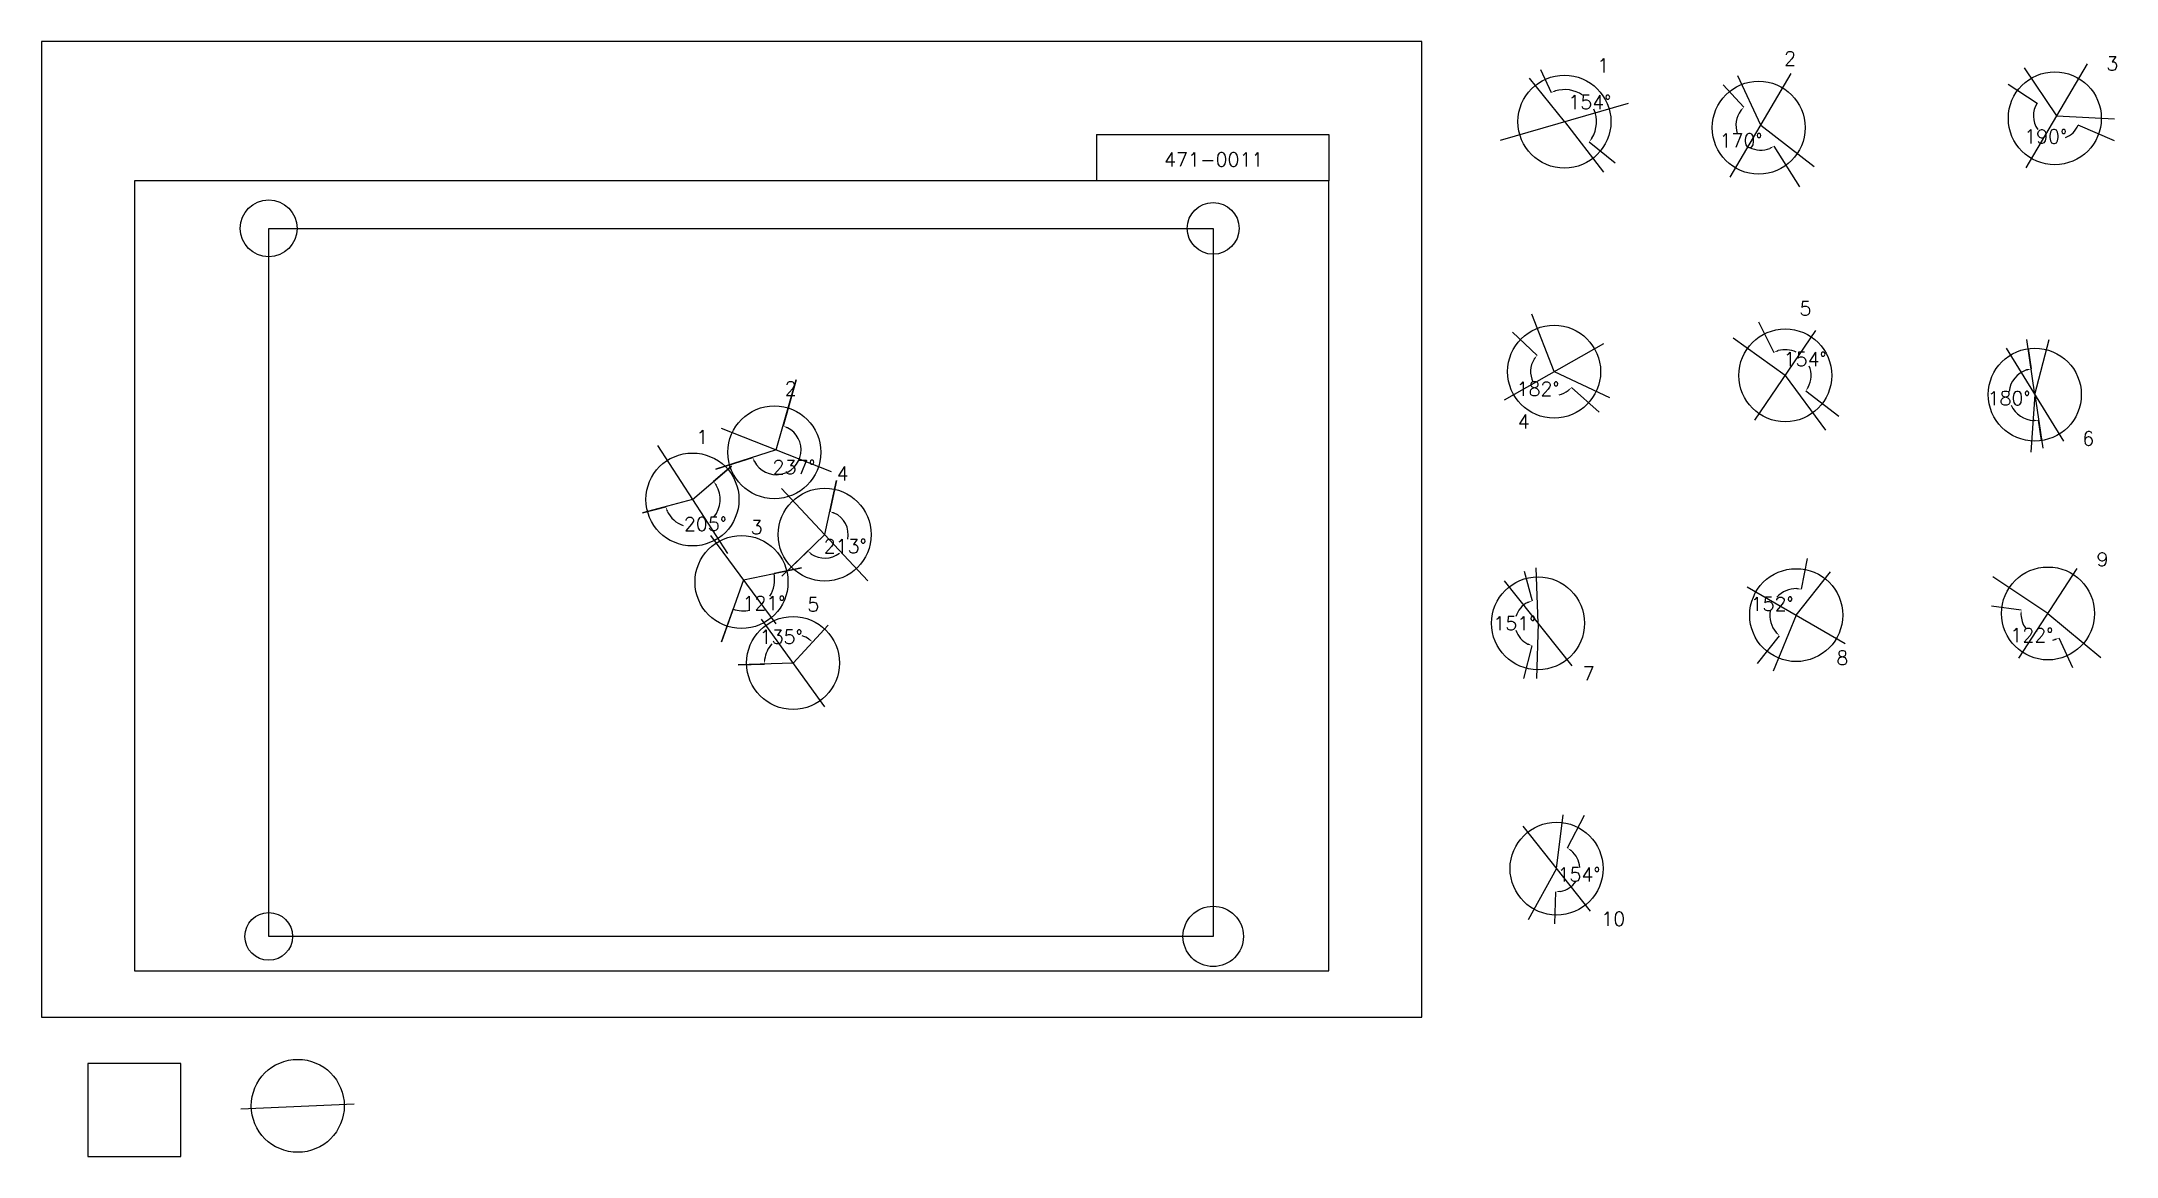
# Model space of a CAD drawing. Extents: x 0 to 2232157, y -150000 to 1050000.
import ezdxf

# ---------------------------------------------------------------- set-up
doc = ezdxf.new("R2010")
doc.units = 0
doc.header["$MEASUREMENT"] = 0
doc.layers.get('0').update_dxf_attribs({"linetype": 'CONTINUOUS'})
doc.layers.get('Defpoints').update_dxf_attribs({"linetype": 'CONTINUOUS'})
for name, color, linetype in [('_0-0_', 7, 'CONTINUOUS'), ('_0-1_V-nasSTD', 7, 'CONTINUOUS'), ('_0-2_番号', 7, 'CONTINUOUS'), ('ADD_LINE', 7, 'CONTINUOUS'), ('文字', 7, 'CONTINUOUS')]:
    doc.layers.add(name, color=color, linetype=linetype)
doc.layers.add('位置合わせ用', color=7, linetype='CONTINUOUS', plot=False)
doc.styles.get("Standard").update_dxf_attribs({"font": 'txt', "height": 15000, "bigfont": 'bigfont.shx'})
doc.dimstyles.get("Standard").update_dxf_attribs({"dimtxt": 0.18, "dimasz": 0.18, "dimexe": 0.18, "dimexo": 0.0625, "dimgap": 0.09, "dimtad": 0, "dimtih": 1, "dimtoh": 1, "dimdec": 4, "dimzin": 0, "dimdsep": 46, "dimtxsty": 'Standard', "dimcen": 0.09, "dimadec": 0, "dimazin": 0, "dimtfac": 1, "dimtdec": 4, "dimtofl": 0, "dimtmove": 0, "dimatfit": 3, "dimfxl": 1, "dimtolj": 1, "dimtzin": 0, "dimarcsym": 0})
picture_1 = doc.add_image_def('image1.jpg', size_in_pixel=(800, 600))

# ---------------------------------------------------------------- blocks, each defined once
blk = doc.blocks.new('-000-CCURVE_ORG002')
at = {"layer": '_0-0_', "color": 5, "linetype": 'Continuous'}
for p, q in [((30, -10), (10, -10)), ((10, -10), (10, -30)), ((30, -30), (30, -10)), ((10, -30), (30, -30))]:
    blk.add_line(p, q, dxfattribs=at)
blk = doc.blocks.new('-008-$$ATRU$$11$$背景色$$色$$0_0_0')
at = {"layer": '_0-2_番号'}
blk.add_blockref('-000-CCURVE_ORG002', (0, 0), dxfattribs=at)
blk = doc.blocks.new('*D27')
at = {"layer": 'ADD_LINE', "color": 0, "linetype": 'Continuous', "lineweight": -2}
for p, q in [((1612482, 1019756), (1623866, 995044)), ((1692790, 918934), (1664951, 941812))]:
    blk.add_line(p, q, dxfattribs=at)
for start, end in [(55.935441, 106.423298), (328.898292, 23.176446)]:
    blk.add_arc((1638300, 963714), 34496, start, end, dxfattribs=at)
at = {"layer": 'ADD_LINE', "color": 0}
for points in [[(1628254, 997582), (1628840, 996022), (1623866, 995045)], [(1667157, 946376), (1668518, 945414), (1664951, 941812)]]:
    blk.add_solid(points, dxfattribs=at)
at = {"layer": 'Defpoints', "color": 0}
for p in [(1612482, 1019756), (1638300, 963714), (1672046, 970868), (1692790, 918934)]:
    blk.add_point(p, dxfattribs=at)
at = {"layer": 'ADD_LINE', "color": 0, "linetype": 'Continuous', "insert": (1665608, 984790), "char_height": 15000, "attachment_point": 5}
blk.add_mtext('\\A1;154%%d', dxfattribs=at)
blk = doc.blocks.new('*D28')
at = {"color": 0, "linetype": 'Continuous', "lineweight": -2}
for p, q in [((1809179, 1003391), (1831324, 979396)), ((1891517, 893504), (1863720, 937271))]:
    blk.add_line(p, q, dxfattribs=at)
for start, end in [(143.458517, 199.177328), (242.968088, 291.666013)]:
    blk.add_arc((1849418, 959791), 26678, start, end, dxfattribs=at)
at = {"color": 0}
for points in [[(1828604, 975119), (1827364, 976233), (1831324, 979396)], [(1859646, 934256), (1858888, 935740), (1863721, 937271)]]:
    blk.add_solid(points, dxfattribs=at)
at = {"layer": 'Defpoints', "color": 0}
for p in [(1809179, 1003391), (1823088, 955491), (1849418, 959791), (1891518, 893504)]:
    blk.add_point(p, dxfattribs=at)
at = {"color": 0, "linetype": 'Continuous', "insert": (1828270, 943528), "char_height": 15000, "attachment_point": 5}
blk.add_mtext('\\A1;170%%d', dxfattribs=at)
blk = doc.blocks.new('*D31')
at = {"layer": 'ADD_LINE', "color": 0, "linetype": 'Continuous', "lineweight": -2}
for p, q in [((2115662, 1004203), (2146913, 983688)), ((2230150, 942907), (2190978, 959896))]:
    blk.add_line(p, q, dxfattribs=at)
for start, end in [(146.716384, 215.556167), (291.744567, 336.55299)]:
    blk.add_arc((2167922, 969896), 25131, start, end, dxfattribs=at)
at = {"layer": 'ADD_LINE', "color": 0}
for points in [[(2146913, 983688), (2146913, 983688), (2146913, 983688)], [(2190978, 959896), (2190978, 959896), (2190978, 959896)]]:
    blk.add_solid(points, dxfattribs=at)
at = {"layer": 'Defpoints', "color": 0}
for p in [(2115662, 1004204), (2167922, 969896), (2146156, 957332), (2230150, 942907)]:
    blk.add_point(p, dxfattribs=at)
at = {"layer": 'ADD_LINE', "color": 0, "linetype": 'Continuous', "insert": (2155982, 947782), "char_height": 15000, "attachment_point": 5}
blk.add_mtext('\\A1;190%%d', dxfattribs=at)
blk = doc.blocks.new('*D492')
at = {"color": 0, "linetype": 'Continuous', "lineweight": -2}
for p, q in [((1582560, 737261), (1608834, 712185)), ((1675657, 651191), (1646046, 677753))]:
    blk.add_line(p, q, dxfattribs=at)
for start, end in [(147.654398, 205.986177), (282.024317, 306.788949)]:
    blk.add_arc((1627174, 694681), 25352, start, end, dxfattribs=at)
at = {"color": 0}
for points in [[(1606412, 707733), (1605099, 708759), (1608834, 712185)], [(1642919, 673763), (1641794, 674993), (1646046, 677753)]]:
    blk.add_solid(points, dxfattribs=at)
at = {"layer": 'Defpoints', "color": 0}
for p in [(1582560, 737262), (1627174, 694681), (1602920, 687300), (1675658, 651190)]:
    blk.add_point(p, dxfattribs=at)
at = {"color": 0, "linetype": 'Continuous', "insert": (1609955, 676073), "char_height": 15000, "attachment_point": 5}
blk.add_mtext('\\A1;182%%d', dxfattribs=at)
blk = doc.blocks.new('*D493')
at = {"color": 0, "linetype": 'Continuous', "lineweight": -2}
for p, q in [((1847215, 748386), (1863522, 715452)), ((1933285, 646506), (1897834, 673710))]:
    blk.add_line(p, q, dxfattribs=at)
for start, end in [(64.877904, 105.999917), (332.840982, 21.383423)]:
    blk.add_arc((1875830, 690596), 27737, start, end, dxfattribs=at)
at = {"color": 0}
for points in [[(1867883, 718035), (1868485, 716481), (1863522, 715453)], [(1899804, 678380), (1901213, 677489), (1897835, 673710)]]:
    blk.add_solid(points, dxfattribs=at)
at = {"layer": 'Defpoints', "color": 0}
for p in [(1847214, 748386), (1887525, 715747), (1875830, 690596), (1933286, 646506)]:
    blk.add_point(p, dxfattribs=at)
at = {"color": 0, "linetype": 'Continuous', "insert": (1897257, 708209), "char_height": 15000, "attachment_point": 5}
blk.add_mtext('\\A1;154%%d', dxfattribs=at)
blk = doc.blocks.new('*D494')
at = {"color": 0, "linetype": 'Continuous', "lineweight": -2}
for p, q in [((2097719, 442479), (2129651, 438247)), ((2185031, 375777), (2170441, 407971))]:
    blk.add_line(p, q, dxfattribs=at)
for start, end in [(182.32444, 213.011449), (280.28229, 284.506363)]:
    blk.add_arc((2158450, 434431), 29051, start, end, dxfattribs=at)
at = {"color": 0}
for points in [[(2130255, 433215), (2128590, 433290), (2129651, 438247)], [(2166004, 405520), (2165449, 407092), (2170441, 407970)]]:
    blk.add_solid(points, dxfattribs=at)
at = {"layer": 'Defpoints', "color": 0}
for p in [(2097719, 442479), (2158450, 434431), (2134111, 418569), (2185032, 375776)]:
    blk.add_point(p, dxfattribs=at)
at = {"color": 0, "linetype": 'Continuous', "insert": (2141135, 411104), "char_height": 15000, "attachment_point": 5}
blk.add_mtext('\\A1;122%%d', dxfattribs=at)
blk = doc.blocks.new('*D495')
at = {"color": 0, "linetype": 'Continuous', "lineweight": -2}
for p, q in [((1899485, 493442), (1893065, 460614)), ((1845899, 380648), (1869761, 410403))]:
    blk.add_line(p, q, dxfattribs=at)
for start, end in [(88.997379, 136.834749), (170.916699, 221.208715)]:
    blk.add_arc((1887594, 432640), 28505, start, end, dxfattribs=at)
at = {"color": 0}
for points in [[(1888005, 460311), (1888181, 461969), (1893065, 460615)], [(1865573, 413259), (1866726, 414463), (1869761, 410403)]]:
    blk.add_solid(points, dxfattribs=at)
at = {"layer": 'Defpoints', "color": 0}
for p in [(1899486, 493442), (1869381, 454567), (1887594, 432640), (1845899, 380648)]:
    blk.add_point(p, dxfattribs=at)
at = {"color": 0, "linetype": 'Continuous', "insert": (1861739, 444640), "char_height": 15000, "attachment_point": 5}
blk.add_mtext('\\A1;152%%d', dxfattribs=at)
blk = doc.blocks.new('*D496')
at = {"color": 0, "linetype": 'Continuous', "lineweight": -2}
for p, q in [((1594921, 479957), (1603443, 448007)), ((1594453, 364310), (1603625, 399771))]:
    blk.add_line(p, q, dxfattribs=at)
for start, end in [(116.442259, 162.722612), (197.730428, 243.989803)]:
    blk.add_arc((1609870, 423913), 24936, start, end, dxfattribs=at)
at = {"color": 0}
for points in [[(1599060, 445461), (1598471, 447020), (1603443, 448007)], [(1598646, 400720), (1599223, 402284), (1603625, 399771)]]:
    blk.add_solid(points, dxfattribs=at)
at = {"layer": 'Defpoints', "color": 0}
for p in [(1594921, 479958), (1587247, 434403), (1609870, 423913), (1594453, 364310)]:
    blk.add_point(p, dxfattribs=at)
at = {"color": 0, "linetype": 'Continuous', "insert": (1584933, 423819), "char_height": 15000, "attachment_point": 5}
blk.add_mtext('\\A1;151%%d', dxfattribs=at)
blk = doc.blocks.new('*D497')
at = {"color": 0, "linetype": 'Continuous', "lineweight": -2}
for p, q in [((2137280, 719501), (2140368, 697666)), ((2151611, 620534), (2148379, 642348))]:
    blk.add_line(p, q, dxfattribs=at)
for start, end in [(108.314688, 172.816777), (204.310121, 268.164898)]:
    blk.add_arc((2144282, 669994), 27948, start, end, dxfattribs=at)
at = {"color": 0}
for points in [[(2135690, 695715), (2135310, 697337), (2140368, 697666)], [(2143435, 641228), (2143339, 642892), (2148379, 642348)]]:
    blk.add_solid(points, dxfattribs=at)
at = {"layer": 'Defpoints', "color": 0}
for p in [(2137280, 719501), (2144282, 669994), (2122350, 652671), (2151611, 620534)]:
    blk.add_point(p, dxfattribs=at)
at = {"color": 0, "linetype": 'Continuous', "insert": (2116623, 665988), "char_height": 15000, "attachment_point": 5}
blk.add_mtext('\\A1;180%%d', dxfattribs=at)
blk = doc.blocks.new('*D662')
at = {"color": 0, "linetype": 'Continuous', "lineweight": -2}
for p, q in [((1659684, 217062), (1641346, 182000)), ((1628066, 100544), (1629066, 134978))]:
    blk.add_line(p, q, dxfattribs=at)
for start, end in [(2.755917, 50.881259), (279.845571, 326.395586)]:
    blk.add_arc((1629789, 159904), 24936, start, end, dxfattribs=at)
at = {"color": 0}
for points in [[(1645980, 179947), (1645064, 178555), (1641346, 182001)], [(1633993, 136166), (1634112, 134504), (1629066, 134978)]]:
    blk.add_solid(points, dxfattribs=at)
at = {"layer": 'Defpoints', "color": 0}
for p in [(1659684, 217062), (1629789, 159904), (1648804, 143771), (1628066, 100544)]:
    blk.add_point(p, dxfattribs=at)
at = {"color": 0, "linetype": 'Continuous', "insert": (1653916, 153603), "char_height": 15000, "attachment_point": 5}
blk.add_mtext('\\A1;154%%d', dxfattribs=at)
blk = doc.blocks.new('*D665')
at = {"layer": 'ADD_LINE', "color": 0, "linetype": 'Continuous', "lineweight": -2}
for p, q in [((742163, 592903), (722937, 576467)), ((646668, 542689), (671489, 549360))]:
    blk.add_line(p, q, dxfattribs=at)
for start, end in [(320.719682, 30.904847), (204.663836, 250.697171)]:
    blk.add_arc((700278, 557096), 29810, start, end, dxfattribs=at)
at = {"layer": 'ADD_LINE', "color": 0}
for points in [[(726532, 572894), (725179, 571921), (722937, 576467)], [(673971, 544940), (672403, 544374), (671489, 549360)]]:
    blk.add_solid(points, dxfattribs=at)
at = {"layer": 'Defpoints', "color": 0}
for p in [(742163, 592903), (646668, 542689), (700278, 557096), (726606, 543116)]:
    blk.add_point(p, dxfattribs=at)
at = {"layer": 'ADD_LINE', "color": 0, "linetype": 'Continuous', "insert": (714174, 530723), "char_height": 15000, "attachment_point": 5}
blk.add_mtext('\\A1;205%%d', dxfattribs=at)
blk = doc.blocks.new('*D668')
at = {"color": 0, "linetype": 'Continuous', "lineweight": -2}
for p, q in [((811944, 685884), (797776, 636111)), ((725287, 589860), (765034, 602416))]:
    blk.add_line(p, q, dxfattribs=at)
blk.add_arc((790473, 610452), 26678, 208.285522, 63.357476, dxfattribs=at)
at = {"color": 0}
for points in [[(802738, 635074), (802134, 633521), (797776, 636111)], [(767748, 598134), (766212, 597486), (765034, 602416)]]:
    blk.add_solid(points, dxfattribs=at)
at = {"layer": 'Defpoints', "color": 0}
for p in [(811944, 685884), (790473, 610452), (725287, 589860), (793443, 583939)]:
    blk.add_point(p, dxfattribs=at)
at = {"color": 0, "linetype": 'Continuous', "insert": (809606, 591860), "char_height": 15000, "attachment_point": 5}
blk.add_mtext('\\A1;237%%d', dxfattribs=at)
blk = doc.blocks.new('*D671')
at = {"layer": 'ADD_LINE', "color": 0, "linetype": 'Continuous', "lineweight": -2}
for p, q in [((817382, 483529), (788017, 477522)), ((731377, 403899), (743920, 439191))]:
    blk.add_line(p, q, dxfattribs=at)
for start, end in [(327.917308, 11.561801), (250.434679, 281.953282)]:
    blk.add_arc((755153, 470798), 33544, start, end, dxfattribs=at)
at = {"layer": 'ADD_LINE', "color": 0}
for points in [[(788017, 477521), (788017, 477521), (788017, 477522)], [(743920, 439191), (743920, 439191), (743919, 439191)]]:
    blk.add_solid(points, dxfattribs=at)
at = {"layer": 'Defpoints', "color": 0}
for p in [(755153, 470798), (817382, 483529), (767071, 439442), (731376, 403899)]:
    blk.add_point(p, dxfattribs=at)
at = {"layer": 'ADD_LINE', "color": 0, "linetype": 'Continuous', "insert": (777159, 445481), "char_height": 15000, "attachment_point": 5}
blk.add_mtext('\\A1;121%%d', dxfattribs=at)
blk = doc.blocks.new('*D674')
at = {"color": 0, "linetype": 'Continuous', "lineweight": -2}
for p, q in [((855283, 577475), (847940, 544079)), ((796487, 474630), (824310, 501654))]:
    blk.add_line(p, q, dxfattribs=at)
for start, end in [(349.002352, 66.281643), (235.48349, 308.516048)]:
    blk.add_arc((842496, 519318), 25352, start, end, dxfattribs=at)
at = {"color": 0}
for points in [[(852952, 543321), (852436, 541736), (847940, 544079)], [(828668, 499065), (827593, 497791), (824310, 501654)]]:
    blk.add_solid(points, dxfattribs=at)
at = {"layer": 'Defpoints', "color": 0}
for p in [(855283, 577475), (842496, 519318), (853335, 496399), (796486, 474630)]:
    blk.add_point(p, dxfattribs=at)
at = {"color": 0, "linetype": 'Continuous', "insert": (864645, 506981), "char_height": 15000, "attachment_point": 5}
blk.add_mtext('\\A1;213%%d', dxfattribs=at)
blk = doc.blocks.new('*D677')
at = {"color": 0, "linetype": 'Continuous', "lineweight": -2}
for p, q in [((846404, 421706), (829545, 403639)), ((749349, 378987), (777708, 380000))]:
    blk.add_line(p, q, dxfattribs=at)
for start, end in [(56.285852, 71.640267), (138.197917, 172.742016)]:
    blk.add_arc((808515, 381100), 30826, start, end, dxfattribs=at)
at = {"color": 0}
for points in [[(825108, 406089), (826142, 407396), (829545, 403639)], [(777103, 385033), (778768, 384957), (777708, 380000)]]:
    blk.add_solid(points, dxfattribs=at)
at = {"layer": 'Defpoints', "color": 0}
for p in [(785961, 402114), (846404, 421706), (808515, 381100), (749348, 378987)]:
    blk.add_point(p, dxfattribs=at)
at = {"color": 0, "linetype": 'Continuous', "insert": (795724, 409148), "char_height": 15000, "attachment_point": 5}
blk.add_mtext('\\A1;135%%d', dxfattribs=at)

msp = doc.modelspace()

# ---------------------------------------------------------------- linework, layer by layer
at = {"layer": '_0-1_V-nasSTD', "color": 7, "linetype": 'Continuous'}
for p, q in [((1485000, 1050000), (0, 1050000)), ((0, 1050000), (0, 0)), ((1485000, 1050000), (0, 1050000)), ((0, 1050000), (0, 0)), ((1485000, 0), (1485000, 1050000)), ((1485000, 0), (1485000, 1050000)), ((1135000, 950000), (1135000, 900000)), ((1135000, 950000), (1385000, 950000)), ((1385000, 950000), (1385000, 900000)), ((1385000, 900000), (100000, 900000)), ((100000, 900000), (100000, 50000)), ((1385000, 50000), (1385000, 900000)), ((100000, 50000), (1385000, 50000)), ((0, 0), (1485000, 0)), ((0, 0), (1485000, 0))]:
    msp.add_line(p, q, dxfattribs=at)
at = {"layer": 'ADD_LINE', "color": 5, "linetype": 'Continuous'}
for p, q in [((1638300.12759, 963713.94411), (1600657, 1010465.5)), ((1849417.68706, 959791.40858), (1824731.61592, 1013095)), ((2167921.53926, 969895.92252), (2133337.061, 1021586.01265)), ((1638300.12759, 963713.94411), (1680185.5, 909330)), ((2167921.53926, 969895.92252), (2230150.4375, 966693.63309)), ((1849417.68706, 959791.40858), (1907070.5, 915461)), ((1627173.85936, 694681.42053), (1603053, 756584)), ((1875829.60478, 690595.69901), (1819695, 730821)), ((2144282.17651, 669993.66595), (2135874.84661, 729434.5)), ((2144282.17651, 669993.66595), (2159881.11393, 729434.5)), ((1627173.85936, 694681.42053), (1686782, 666999.5)), ((790472.84608, 610451.90858), (811944, 685884.5)), ((1875829.60478, 690595.69901), (1919233, 631868.5)), ((2144282.17651, 669993.66595), (2139973.5, 607862)), ((2144282.17651, 669993.66595), (2152852.5, 612158.5)), ((790472.84608, 610451.90858), (725287, 589859.5)), ((700277.75, 557096.44411), (742163.12241, 592903.05854)), ((842496.14725, 519317.68231), (855283, 577475)), ((700277.75, 557096.44411), (646667.5, 542689)), ((842496.14725, 519317.68231), (796486.5, 474629.5)), ((755153.03926, 470798.25), (731376.5, 403899)), ((755153.03926, 470798.25), (817381.9375, 483529.12635)), ((1609869.59541, 423912.59025), (1607859.5021, 483624.43754)), ((1887594.19761, 432639.77192), (1924592.5, 479202.5)), ((2158449.59821, 434430.75199), (2099218, 473956.5)), ((1887594.19761, 432639.77192), (1862762, 372404)), ((2158449.59821, 434430.75199), (2215384.5, 387018.5)), ((808514.60478, 381100.19901), (846404, 421706.5)), ((1609869.59541, 423912.59025), (1608159.50179, 364310.06247)), ((808514.60478, 381100.19901), (749348.5, 378987)), ((1629789, 159904), (1636845.5, 217647.28885)), ((1629789, 159904), (1599375.79815, 104642.5))]:
    msp.add_line(p, q, dxfattribs=at)
at = {"layer": 'ADD_LINE', "color": 1, "linetype": 'Continuous'}
for p, q in [((1816519.43706, 903878.65858), (1882315.93706, 1015704.15858)), ((2135023.28926, 913983.17252), (2200819.78926, 1025808.67252)), ((1569397.37759, 943664.44411), (1707202.87759, 983763.44411)), ((1843082.10478, 642335.94901), (1908577.10478, 738855.44901)), ((1573690.48436, 664418.92053), (1680657.23436, 724943.92053)), ((2113351.05151, 720119.29095), (2175213.30151, 619868.04095)), ((731297.54804, 633764.57929), (849648.14412, 587139.23786)), ((662664.66114, 615352.14013), (737890.83886, 498840.74809)), ((796123.14725, 568969.68231), (888869.14725, 469665.68231)), ((790283.37191, 423382.46647), (720022.7066, 518214.03353)), ((1573599.84541, 469670.84025), (1646139.34541, 378154.34025)), ((2126994.59821, 386171.00199), (2189904.59821, 482690.50199)), ((1835025.69761, 463233.02192), (1940162.69761, 402046.52192)), ((842615.44726, 333991.97451), (774413.7623, 428208.42352)), ((1593519.25, 205662.25), (1666058.75, 114145.75)), ((214262.32302, -98799.56876), (336470.78129, -93322.43898))]:
    msp.add_line(p, q, dxfattribs=at)
at = {"layer": 'ADD_LINE', "color": 5, "linetype": 'ByBlock'}
for centre in [(1638300.12759, 963713.94411), (1847299.84098, 957259.81804), (2165803.69318, 967364.33199), (1627173.85936, 694681.42053), (1875829.60478, 690595.69901), (2144282.17651, 669993.66595), (788355, 607920.31804), (700277.75, 557096.44411), (842496.14725, 519317.68231), (753035.19318, 468266.65947), (1609869.59541, 423912.59025), (1887594.19761, 432639.77192), (2158449.59821, 434430.75199), (808514.60478, 381100.19901), (1629789, 159904), (275704.61091, -95468.83904)]:
    msp.add_circle(centre, 50000, dxfattribs=at)
at = {"layer": '位置合わせ用', "color": 5, "linetype": 'Continuous'}
for centre, radius in [((244424.4, 848880.595), 30579.2687), ((1260424.4, 848880.595), 27848.33235), ((244424.4, 86880.595), 25672.78835), ((1260424.4, 86880.595), 32483.49996)]:
    msp.add_circle(centre, radius, dxfattribs=at)

# ---------------------------------------------------------------- block references
at = {"layer": '_0-0_', "xscale": 5000, "yscale": 5000, "zscale": 5000}
msp.add_blockref('-008-$$ATRU$$11$$背景色$$色$$0_0_0', (0, 0), dxfattribs=at)

# ---------------------------------------------------------------- texts
at = {"layer": '文字', "color": 5, "linetype": 'Continuous'}
for s, p in [('1', (1673664.84659, 1016741.02454)), ('2', (1874537.93706, 1024176.15858)), ('3', (2221228, 1018828.5)), ('5', (1891120.10478, 755271.69901)), ('2', (799476, 668962)), ('4', (1587985.85936, 633522.92053)), ('1', (704329, 616814.5)), ('6', (2195400.17651, 615212.66595)), ('4', (855283, 577475)), ('3', (762880.80658, 519730.82748)), ('9', (2210625.69761, 485179.27192)), ('5', (823805.10478, 436584.19951)), ('8', (1930840.69761, 379162.77192)), ('7', (1657991.59541, 362204.09025)), ('10', (1677911, 98195.5))]:
    msp.add_text(s, height=15000, dxfattribs=at).set_placement(p)
at = {"layer": '文字', "linetype": 'Continuous'}
msp.add_text('471-0011', height=15000, dxfattribs=at).set_placement((1207698.06436, 915464.91089))

# ---------------------------------------------------------------- dimensions: what is measured, and where the dimension line sits
at = {"color": 5, "linetype": 'Continuous'}
for base, center, p1, p2, picture, middle in [((1823088.23526, 955490.96023), (1849417.68706, 959791.40858), (1809178.77504, 1003391.05715), (1891517.5, 893504), '*D28', (1828269.9978, 943527.67201)), ((1602919.66927, 687300.1765), (1627173.85936, 694681.42053), (1582560, 737261.5), (1675657.5, 651190.5), '*D492', (1609955.37168, 676073.03042)), ((1887525.02456, 715746.55986), (1875829.60478, 690595.69901), (1847214.5, 748386.5), (1933285.5, 646506), '*D493', (1897256.73514, 708208.95339)), ((2122350.14113, 652670.99813), (2144282.17651, 669993.66595), (2137279.85621, 719500.91301), (2151611.40936, 620533.75951), '*D497', (2116622.71578, 665988.26601)), ((793442.71674, 583939.38783), (790472.84608, 610451.90858), (725287, 589859.5), (811944, 685884.5), '*D668', (809605.80952, 591859.87808)), ((853334.78381, 496398.85909), (842496.14725, 519317.68231), (796486.5, 474629.5), (855283, 577475), '*D674', (864644.69178, 506981.13192)), ((1869381.14317, 454567.03326), (1887594.19761, 432639.77192), (1899485.5, 493442.5), (1845899, 380648), '*D495', (1861738.50652, 444639.91276)), ((1587247.09662, 434402.94997), (1609869.59541, 423912.59025), (1594921, 479957.5), (1594452.55209, 364310), '*D496', (1584933.35154, 423818.56891)), ((2134111.47282, 418568.6119), (2158449.59821, 434430.75199), (2097719, 442479), (2185031.5, 375776.5), '*D494', (2141135.0292, 411103.5675)), ((785960.62302, 402114.12928), (808514.60478, 381100.19901), (749348.5, 378987), (846404, 421706.5), '*D677', (795724.28082, 409147.92568)), ((1648803.90553, 143771.4718), (1629789, 159904), (1659684.47103, 217061.94462), (1628066.5, 100544), '*D662', (1653916.18486, 153602.8851))]:
    dim = msp.add_angular_dim_3p(base=base, center=center, p1=p1, p2=p2, dimstyle='Standard', override={"dimasz": 5000, "dimtmove": 2}, dxfattribs=at)
    dim.commit()
    dim.dimension.update_dxf_attribs({"geometry": picture, "text_midpoint": middle})
at = {"layer": 'ADD_LINE', "color": 5, "linetype": 'Continuous'}
for base, center, p1, p2, override, picture, middle in [((1672045.78438, 970867.8893), (1638300.12759, 963713.94411), (1612481.5, 1019756.5), (1692790, 918933.5), {"dimasz": 5000, "dimtmove": 2}, '*D27', (1665608.30751, 984790.2719)), ((2146156.07889, 957332.10205), (2167921.53926, 969895.92252), (2115661.5, 1004203.5), (2230150.5, 942906.93528), {"dimtmove": 2}, '*D31', (2155981.84538, 947781.93238)), ((726606.4576, 543115.85729), (700277.75, 557096.44411), (646667.5, 542689), (742163.12241, 592903.05854), {"dimasz": 5000, "dimtmove": 2}, '*D665', (714173.69713, 530722.9668)), ((767070.51078, 439442.24017), (755153.03926, 470798.25), (731376.5, 403899), (817381.9375, 483529.12635), {"dimtmove": 2}, '*D671', (777159.35558, 445481.3086))]:
    dim = msp.add_angular_dim_3p(base=base, center=center, p1=p1, p2=p2, dimstyle='Standard', override=override, dxfattribs=at)
    dim.commit()
    dim.dimension.update_dxf_attribs({"geometry": picture, "text_midpoint": middle})

# ---------------------------------------------------------------- pictures from other files: only their frames are drawn
image = msp.add_image(picture_1, insert=(244424.4, 86880.595), size_in_units=(1016000, 762000), dxfattribs=at)
image.dxf.flags = 7

doc.saveas('drawing.dxf')
